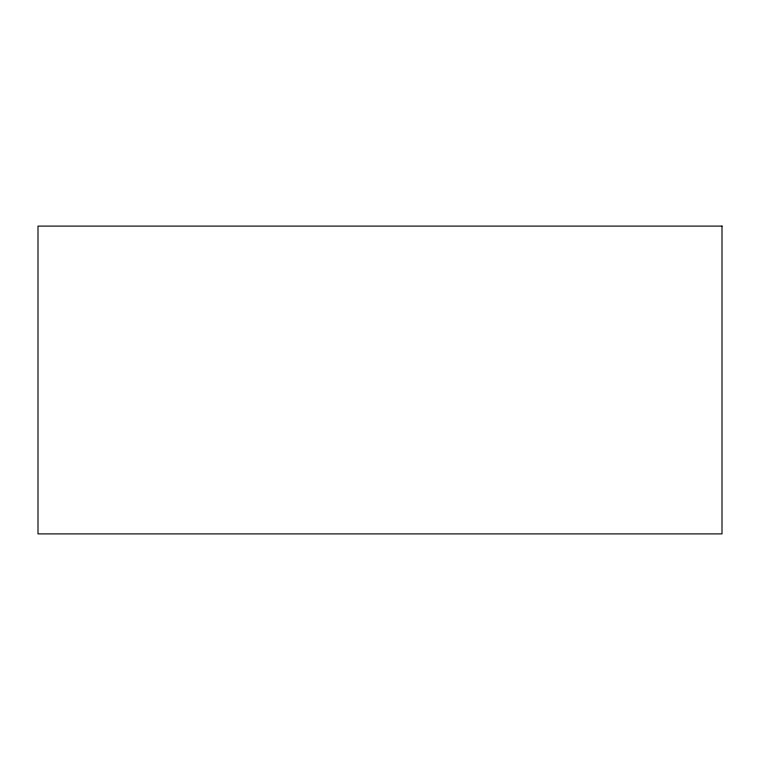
<?xml version="1.0" encoding="UTF-8"?>
<svg xmlns="http://www.w3.org/2000/svg" width="760" height="760" viewBox="0 0 760 760"><rect width="100%" height="100%" fill="white"/><g stroke="black" fill="none" stroke-linecap="round" stroke-linejoin="round"><path stroke-width="1.14" d="M722 226.1L38 226.1L38 533.9L722 533.9L722 226.1"/></g></svg>
